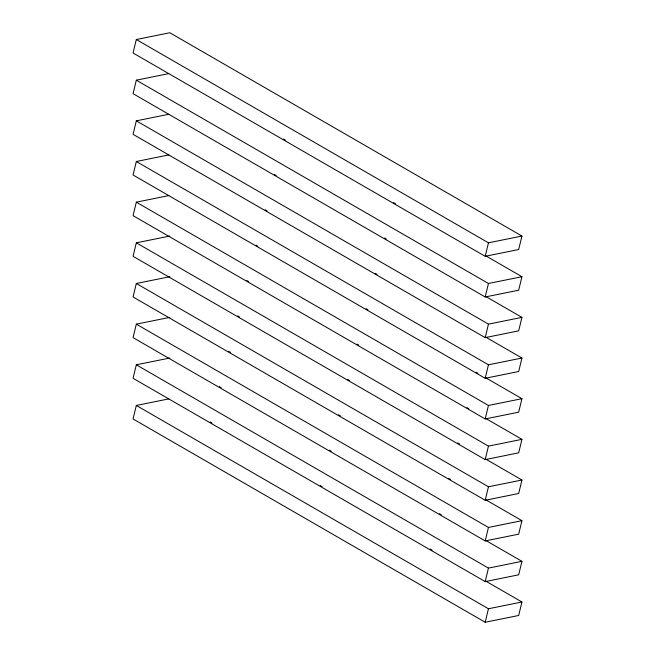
<?xml version="1.0" encoding="UTF-8"?>
<svg xmlns="http://www.w3.org/2000/svg" width="655" height="655" viewBox="0 0 655 655"><rect width="100%" height="100%" fill="white"/><g stroke="black" fill="none" stroke-linecap="round" stroke-linejoin="round"><path stroke-width="0.98" d="M136.322 39.521L133.055 53.006L485.191 256.302L518.678 249.539L521.945 236.046L169.809 32.75L136.322 39.521L488.45 242.817L521.945 236.046M168.826 73.606L136.322 80.18L133.055 93.665L485.191 296.969L518.678 290.198L521.945 276.713L485.871 255.884M168.826 114.273L136.322 120.839L133.055 134.324L485.191 337.628L518.678 330.857L521.945 317.372L485.871 296.543M168.826 154.932L136.322 161.498L133.055 174.991L485.191 378.287L518.678 371.516L521.945 358.031L485.265 336.85M168.826 195.591L136.322 202.166L133.055 215.651L485.191 418.946L518.678 412.175L521.945 398.69L485.265 377.517M169.809 236.054L136.322 242.825L133.055 256.31L485.191 459.605L518.678 452.834L521.945 439.349L485.265 418.177M169.809 276.713L136.322 283.484L133.055 296.969L485.191 500.264L518.678 493.502L521.945 480.009L485.871 459.188M169.809 317.372L136.322 324.143L133.055 337.628L485.191 540.932L518.678 534.161L521.945 520.676L485.871 499.847M169.809 358.031L136.322 364.802L133.055 378.287L485.191 581.591L518.678 574.82L521.945 561.335L485.871 540.506M168.826 398.895L136.322 405.461L133.055 418.954L485.191 622.25L518.678 615.479L521.945 601.994L485.871 581.173M485.191 256.302L488.45 242.817M485.191 296.969L488.45 283.484L521.945 276.713M485.191 337.628L488.45 324.143L521.945 317.372M485.191 378.287L488.45 364.802L521.945 358.031M485.191 418.946L488.45 405.461L521.945 398.69M485.191 459.605L488.45 446.12L521.945 439.349M485.191 500.264L488.45 486.78L521.945 480.009M485.191 540.932L488.45 527.447L521.945 520.676M485.191 581.591L488.45 568.106L521.945 561.335M485.191 622.25L488.45 608.765L521.945 601.994M283.517 139.056L285.351 140.121M393.565 202.591L395.399 203.648M136.322 80.18L488.45 283.484M274.347 174.426L276.181 175.483M384.395 237.953L386.229 239.018M136.322 120.839L488.45 324.143M265.177 209.788L267.011 210.853M375.225 273.323L377.059 274.38M136.322 161.498L488.45 364.802M256.007 245.158L257.841 246.215M366.055 308.685L367.889 309.75M476.095 372.22L477.929 373.276M136.322 202.166L488.45 405.461M246.837 280.528L248.671 281.584M356.885 344.055L358.719 345.111M466.925 407.59L468.759 408.646M136.322 242.825L488.45 446.12M237.667 315.89L239.501 316.946M347.715 379.425L349.549 380.481M457.755 442.952L459.589 444.008M136.322 283.484L488.45 486.78M228.497 351.26L230.331 352.316M338.545 414.787L340.379 415.843M448.585 478.322L450.419 479.378M136.322 324.143L488.45 527.447M219.327 386.622L221.161 387.678M329.375 450.157L331.209 451.213M439.415 513.684L441.249 514.748M136.322 364.802L488.45 568.106M210.157 421.992L211.991 423.048M320.205 485.519L322.039 486.583M430.245 549.054L432.079 550.11M136.322 405.461L488.45 608.765"/></g></svg>
